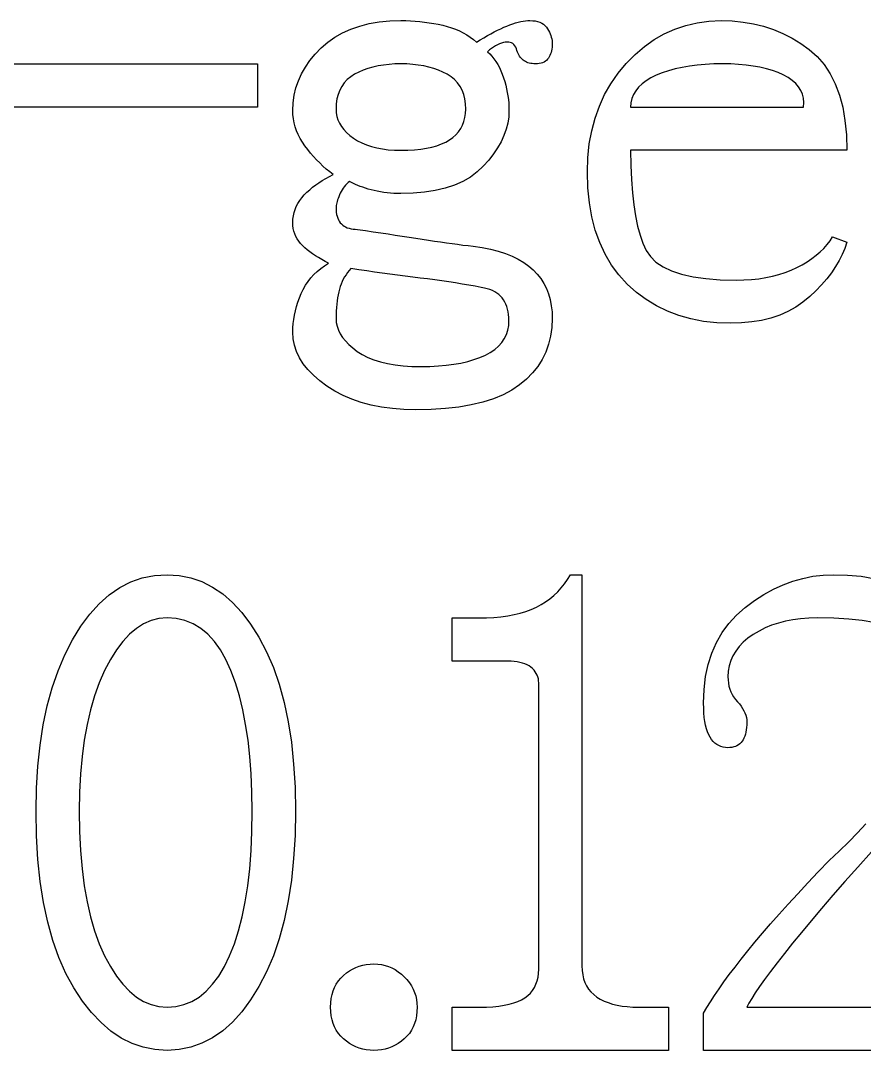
# Model space of a CAD drawing. Extents: x -210 to 210, y -160 to 160.
# Drawn here: x -139.56 to -133.46, y -134.67 to -127.23 of the extents above; entities that cross this region are included whole.
import ezdxf

# ---------------------------------------------------------------- set-up
doc = ezdxf.new("R2010")
doc.units = 0
doc.header["$MEASUREMENT"] = 0
doc.layers.get('0').update_dxf_attribs({"linetype": 'CONTINUOUS'})

msp = doc.modelspace()

# ---------------------------------------------------------------- linework, layer by layer
for points in [[(-136.287617, -128.861025), (-136.223447, -128.87085), (-136.223447, -128.87085), (-136.163203, -128.882959), (-136.163203, -128.882959), (-136.106953, -128.897383), (-136.106953, -128.897383), (-136.054697, -128.914072), (-136.054697, -128.914072), (-136.006396, -128.933086), (-136.006396, -128.933086), (-135.9621, -128.954355), (-135.9621, -128.954355), (-135.921777, -128.97792), (-135.921777, -128.97792), (-135.885449, -129.003789), (-135.885449, -129.003789), (-135.853057, -129.031924), (-135.853057, -129.031924), (-135.824365, -129.062314), (-135.824365, -129.062314), (-135.799053, -129.094854), (-135.799053, -129.094854), (-135.7771, -129.12957), (-135.7771, -129.12957), (-135.758545, -129.166484), (-135.758545, -129.166484), (-135.74335, -129.205557), (-135.74335, -129.205557), (-135.731553, -129.246758), (-135.731553, -129.246758), (-135.723096, -129.290176), (-135.723096, -129.290176), (-135.717998, -129.335742), (-135.717998, -129.335742), (-135.716318, -129.383486), (-135.716318, -129.383486), (-135.719258, -129.448232), (-135.719258, -129.448232), (-135.728018, -129.510078), (-135.728018, -129.510078), (-135.742676, -129.569023), (-135.742676, -129.569023), (-135.763125, -129.625107), (-135.763125, -129.625107), (-135.789443, -129.678281), (-135.789443, -129.678281), (-135.821592, -129.728525), (-135.821592, -129.728525), (-135.859619, -129.775928), (-135.859619, -129.775928), (-135.903438, -129.82042), (-135.903438, -129.82042), (-135.953145, -129.861992), (-135.953145, -129.861992), (-136.009189, -129.899922), (-136.009189, -129.899922), (-136.072012, -129.933389), (-136.072012, -129.933389), (-136.141699, -129.962383), (-136.141699, -129.962383), (-136.218145, -129.986914), (-136.218145, -129.986914), (-136.301445, -130.006982), (-136.301445, -130.006982), (-136.391553, -130.022598), (-136.391553, -130.022598), (-136.488418, -130.03375), (-136.488418, -130.03375), (-136.592178, -130.04042), (-136.592178, -130.04042), (-136.702656, -130.042656), (-136.702656, -130.042656), (-136.78873, -130.040557), (-136.78873, -130.040557), (-136.871104, -130.034238), (-136.871104, -130.034238), (-136.949805, -130.023672), (-136.949805, -130.023672), (-137.024805, -130.008906), (-137.024805, -130.008906), (-137.096182, -129.989922), (-137.096182, -129.989922), (-137.163799, -129.966719), (-137.163799, -129.966719), (-137.227803, -129.939277), (-137.227803, -129.939277), (-137.288135, -129.907637), (-137.288135, -129.907637), (-137.344746, -129.871758), (-137.344746, -129.871758), (-137.396504, -129.833203), (-137.396504, -129.833203), (-137.442188, -129.793408), (-137.442188, -129.793408), (-137.481748, -129.752432), (-137.481748, -129.752432), (-137.515244, -129.710225), (-137.515244, -129.710225), (-137.542617, -129.666807), (-137.542617, -129.666807), (-137.563975, -129.622207), (-137.563975, -129.622207), (-137.579141, -129.576387), (-137.579141, -129.576387), (-137.588311, -129.529385), (-137.588311, -129.529385), (-137.591318, -129.481133), (-137.591318, -129.481133), (-137.590586, -129.450693), (-137.590586, -129.450693), (-137.588311, -129.420146), (-137.588311, -129.420146), (-137.58457, -129.389463), (-137.58457, -129.389463), (-137.579277, -129.358652), (-137.579277, -129.358652), (-137.57251, -129.327744), (-137.57251, -129.327744), (-137.564199, -129.296689), (-137.564199, -129.296689), (-137.554404, -129.265518), (-137.554404, -129.265518), (-137.543115, -129.234238), (-137.543115, -129.234238), (-137.530293, -129.202813), (-137.530293, -129.202813), (-137.515811, -129.172148), (-137.515811, -129.172148), (-137.499453, -129.143047), (-137.499453, -129.143047), (-137.481201, -129.115479), (-137.481201, -129.115479), (-137.461123, -129.089492), (-137.461123, -129.089492), (-137.43915, -129.065078), (-137.43915, -129.065078), (-137.415273, -129.042236), (-137.415273, -129.042236), (-137.3896, -129.020977), (-137.3896, -129.020977), (-137.362002, -129.00124), (-137.362002, -129.00124), (-137.33251, -128.983096), (-137.33251, -128.983096), (-137.358027, -128.969971), (-137.358027, -128.969971), (-137.382344, -128.956553), (-137.382344, -128.956553), (-137.405518, -128.942949), (-137.405518, -128.942949), (-137.427549, -128.929092), (-137.427549, -128.929092), (-137.448418, -128.915), (-137.448418, -128.915), (-137.468203, -128.900645), (-137.468203, -128.900645), (-137.486797, -128.886045), (-137.486797, -128.886045), (-137.504248, -128.871221), (-137.504248, -128.871221), (-137.520518, -128.856133), (-137.520518, -128.856133), (-137.535391, -128.840596), (-137.535391, -128.840596), (-137.548525, -128.824326), (-137.548525, -128.824326), (-137.559873, -128.807305), (-137.559873, -128.807305), (-137.569482, -128.7896), (-137.569482, -128.7896), (-137.577354, -128.771143), (-137.577354, -128.771143), (-137.583496, -128.751982), (-137.583496, -128.751982), (-137.587813, -128.73209), (-137.587813, -128.73209), (-137.590449, -128.711475), (-137.590449, -128.711475), (-137.591318, -128.690127), (-137.591318, -128.690127), (-137.590322, -128.665479), (-137.590322, -128.665479), (-137.587246, -128.641416), (-137.587246, -128.641416), (-137.582119, -128.617988), (-137.582119, -128.617988), (-137.574951, -128.595117), (-137.574951, -128.595117), (-137.565742, -128.572881), (-137.565742, -128.572881), (-137.554434, -128.55124), (-137.554434, -128.55124), (-137.541113, -128.530215), (-137.541113, -128.530215), (-137.525771, -128.509756), (-137.525771, -128.509756), (-137.508301, -128.489922), (-137.508301, -128.489922), (-137.489365, -128.470762), (-137.489365, -128.470762), (-137.469248, -128.452314), (-137.469248, -128.452314), (-137.448115, -128.4346), (-137.448115, -128.4346), (-137.425889, -128.417598), (-137.425889, -128.417598), (-137.40252, -128.401328), (-137.40252, -128.401328), (-137.378115, -128.385771), (-137.378115, -128.385771), (-137.352646, -128.370957), (-137.352646, -128.370957), (-137.326064, -128.356846), (-137.326064, -128.356846), (-137.298359, -128.343447), (-137.298359, -128.343447), (-137.324023, -128.323525), (-137.324023, -128.323525), (-137.348994, -128.302813), (-137.348994, -128.302813), (-137.373242, -128.281328), (-137.373242, -128.281328), (-137.396748, -128.259063), (-137.396748, -128.259063), (-137.419551, -128.235996), (-137.419551, -128.235996), (-137.441602, -128.212158), (-137.441602, -128.212158), (-137.462939, -128.18751), (-137.462939, -128.18751), (-137.483555, -128.162119), (-137.483555, -128.162119), (-137.503447, -128.135918), (-137.503447, -128.135918), (-137.521895, -128.109141), (-137.521895, -128.109141), (-137.538193, -128.081914), (-137.538193, -128.081914), (-137.552266, -128.054277), (-137.552266, -128.054277), (-137.564199, -128.026221), (-137.564199, -128.026221), (-137.573984, -127.997744), (-137.573984, -127.997744), (-137.581553, -127.968828), (-137.581553, -127.968828), (-137.587012, -127.939512), (-137.587012, -127.939512), (-137.590273, -127.909766), (-137.590273, -127.909766), (-137.591318, -127.879609), (-137.591318, -127.879609), (-137.588818, -127.823848), (-137.588818, -127.823848), (-137.581201, -127.769512), (-137.581201, -127.769512), (-137.568545, -127.716553), (-137.568545, -127.716553), (-137.55085, -127.66498), (-137.55085, -127.66498), (-137.528047, -127.614795), (-137.528047, -127.614795), (-137.500195, -127.566006), (-137.500195, -127.566006), (-137.467275, -127.518584), (-137.467275, -127.518584), (-137.429316, -127.472568), (-137.429316, -127.472568), (-137.38625, -127.42792), (-137.38625, -127.42792), (-137.338623, -127.386426), (-137.338623, -127.386426), (-137.286914, -127.349795), (-137.286914, -127.349795), (-137.231084, -127.318057), (-137.231084, -127.318057), (-137.171182, -127.291221), (-137.171182, -127.291221), (-137.107178, -127.269238), (-137.107178, -127.269238), (-137.039063, -127.252148), (-137.039063, -127.252148), (-136.966807, -127.239941), (-136.966807, -127.239941), (-136.890498, -127.232607), (-136.890498, -127.232607), (-136.810078, -127.230186), (-136.810078, -127.230186), (-136.775498, -127.230586), (-136.775498, -127.230586), (-136.741143, -127.231865), (-136.741143, -127.231865), (-136.707021, -127.233984), (-136.707021, -127.233984), (-136.673125, -127.236914), (-136.673125, -127.236914), (-136.639502, -127.240713), (-136.639502, -127.240713), (-136.606084, -127.245371), (-136.606084, -127.245371), (-136.572939, -127.25085), (-136.572939, -127.25085), (-136.540029, -127.257188), (-136.540029, -127.257188), (-136.507344, -127.264365), (-136.507344, -127.264365), (-136.4754, -127.272607), (-136.4754, -127.272607), (-136.444678, -127.282207), (-136.444678, -127.282207), (-136.415137, -127.293105), (-136.415137, -127.293105), (-136.386777, -127.305342), (-136.386777, -127.305342), (-136.359678, -127.318906), (-136.359678, -127.318906), (-136.33373, -127.333789), (-136.33373, -127.333789), (-136.309014, -127.35002), (-136.309014, -127.35002), (-136.285518, -127.367559), (-136.285518, -127.367559), (-136.263203, -127.386426), (-136.263203, -127.386426), (-136.236387, -127.369541), (-136.236387, -127.369541), (-136.210176, -127.353623), (-136.210176, -127.353623), (-136.184561, -127.338682), (-136.184561, -127.338682), (-136.159551, -127.324697), (-136.159551, -127.324697), (-136.135146, -127.31168), (-136.135146, -127.31168), (-136.111318, -127.299609), (-136.111318, -127.299609), (-136.088105, -127.288516), (-136.088105, -127.288516), (-136.065479, -127.278398), (-136.065479, -127.278398), (-136.043477, -127.269238), (-136.043477, -127.269238), (-136.022148, -127.261016), (-136.022148, -127.261016), (-136.001523, -127.253799), (-136.001523, -127.253799), (-135.981621, -127.247539), (-135.981621, -127.247539), (-135.96249, -127.242227), (-135.96249, -127.242227), (-135.944023, -127.237891), (-135.944023, -127.237891), (-135.926279, -127.234502), (-135.926279, -127.234502), (-135.909307, -127.232109), (-135.909307, -127.232109), (-135.893047, -127.230645), (-135.893047, -127.230645), (-135.877471, -127.230186), (-135.877471, -127.230186), (-135.857568, -127.230898), (-135.857568, -127.230898), (-135.839131, -127.233047), (-135.839131, -127.233047), (-135.822148, -127.23668), (-135.822148, -127.23668), (-135.806572, -127.241748), (-135.806572, -127.241748), (-135.79249, -127.248262), (-135.79249, -127.248262), (-135.779814, -127.256211), (-135.779814, -127.256211), (-135.768604, -127.265615), (-135.768604, -127.265615), (-135.758848, -127.276484), (-135.758848, -127.276484), (-135.750498, -127.28876), (-135.750498, -127.28876), (-135.74335, -127.30165), (-135.74335, -127.30165), (-135.737002, -127.314316), (-135.737002, -127.314316), (-135.731553, -127.326758), (-135.731553, -127.326758), (-135.726895, -127.338916), (-135.726895, -127.338916), (-135.723096, -127.350869), (-135.723096, -127.350869), (-135.720146, -127.362549), (-135.720146, -127.362549), (-135.717998, -127.373994), (-135.717998, -127.373994), (-135.716777, -127.385215), (-135.716777, -127.385215), (-135.716318, -127.396191), (-135.716318, -127.396191), (-135.716689, -127.41001), (-135.716689, -127.41001), (-135.717646, -127.42332), (-135.717646, -127.42332), (-135.719346, -127.436055), (-135.719346, -127.436055), (-135.72165, -127.448262), (-135.72165, -127.448262), (-135.724619, -127.459941), (-135.724619, -127.459941), (-135.728252, -127.471045), (-135.728252, -127.471045), (-135.732607, -127.481641), (-135.732607, -127.481641), (-135.737549, -127.49168), (-135.737549, -127.49168), (-135.743184, -127.501172), (-135.743184, -127.501172), (-135.749697, -127.509873), (-135.749697, -127.509873), (-135.757197, -127.517578), (-135.757197, -127.517578), (-135.765713, -127.524229), (-135.765713, -127.524229), (-135.775283, -127.529863), (-135.775283, -127.529863), (-135.78582, -127.534482), (-135.78582, -127.534482), (-135.79749, -127.538057), (-135.79749, -127.538057), (-135.810078, -127.540615), (-135.810078, -127.540615), (-135.82374, -127.542188), (-135.82374, -127.542188), (-135.838408, -127.542676), (-135.838408, -127.542676), (-135.850098, -127.542344), (-135.850098, -127.542344), (-135.861318, -127.541348), (-135.861318, -127.541348), (-135.87207, -127.539697), (-135.87207, -127.539697), (-135.882305, -127.537354), (-135.882305, -127.537354), (-135.892061, -127.534375), (-135.892061, -127.534375), (-135.901377, -127.530742), (-135.901377, -127.530742), (-135.910156, -127.526416), (-135.910156, -127.526416), (-135.918457, -127.521484), (-135.918457, -127.521484), (-135.926279, -127.51582), (-135.926279, -127.51582), (-135.933652, -127.509502), (-135.933652, -127.509502), (-135.940547, -127.502549), (-135.940547, -127.502549), (-135.946885, -127.494912), (-135.946885, -127.494912), (-135.952813, -127.48665), (-135.952813, -127.48665), (-135.958252, -127.477695), (-135.958252, -127.477695), (-135.963184, -127.468066), (-135.963184, -127.468066), (-135.967656, -127.457793), (-135.967656, -127.457793), (-135.971621, -127.446855), (-135.971621, -127.446855), (-135.975127, -127.435254), (-135.975127, -127.435254), (-135.98, -127.423066), (-135.98, -127.423066), (-135.985869, -127.412588), (-135.985869, -127.412588), (-135.992783, -127.403799), (-135.992783, -127.403799), (-136.000674, -127.39667), (-136.000674, -127.39667), (-136.009648, -127.39125), (-136.009648, -127.39125), (-136.019619, -127.38749), (-136.019619, -127.38749), (-136.030645, -127.385449), (-136.030645, -127.385449), (-136.042686, -127.385098), (-136.042686, -127.385098), (-136.055693, -127.386426), (-136.055693, -127.386426), (-136.069355, -127.38918), (-136.069355, -127.38918), (-136.083184, -127.393184), (-136.083184, -127.393184), (-136.097197, -127.398359), (-136.097197, -127.398359), (-136.111396, -127.404746), (-136.111396, -127.404746), (-136.125801, -127.412354), (-136.125801, -127.412354), (-136.140312, -127.421143), (-136.140312, -127.421143), (-136.155098, -127.431152), (-136.155098, -127.431152), (-136.16998, -127.442363), (-136.16998, -127.442363), (-136.185078, -127.454775), (-136.185078, -127.454775), (-136.168223, -127.470615), (-136.168223, -127.470615), (-136.152285, -127.487705), (-136.152285, -127.487705), (-136.137324, -127.506045), (-136.137324, -127.506045), (-136.12334, -127.525684), (-136.12334, -127.525684), (-136.110352, -127.546563), (-136.110352, -127.546563), (-136.098262, -127.568711), (-136.098262, -127.568711), (-136.087197, -127.592148), (-136.087197, -127.592148), (-136.077109, -127.616807), (-136.077109, -127.616807), (-136.0679, -127.642783), (-136.0679, -127.642783), (-136.059688, -127.669316), (-136.059688, -127.669316), (-136.05249, -127.695811), (-136.05249, -127.695811), (-136.046201, -127.722266), (-136.046201, -127.722266), (-136.040898, -127.748643), (-136.040898, -127.748643), (-136.036563, -127.774922), (-136.036563, -127.774922), (-136.033203, -127.801191), (-136.033203, -127.801191), (-136.030762, -127.827393), (-136.030762, -127.827393), (-136.029307, -127.853516), (-136.029307, -127.853516), (-136.028828, -127.879609), (-136.028828, -127.879609), (-136.031123, -127.925049), (-136.031123, -127.925049), (-136.038018, -127.970352), (-136.038018, -127.970352), (-136.049434, -128.015488), (-136.049434, -128.015488), (-136.065479, -128.06042), (-136.065479, -128.06042), (-136.086123, -128.105195), (-136.086123, -128.105195), (-136.111318, -128.149766), (-136.111318, -128.149766), (-136.141104, -128.19415), (-136.141104, -128.19415), (-136.175439, -128.238398), (-136.175439, -128.238398), (-136.214375, -128.282412), (-136.214375, -128.282412), (-136.258389, -128.323916), (-136.258389, -128.323916), (-136.307959, -128.360537), (-136.307959, -128.360537), (-136.363018, -128.392275), (-136.363018, -128.392275), (-136.423721, -128.41915), (-136.423721, -128.41915), (-136.489854, -128.441094), (-136.489854, -128.441094), (-136.561621, -128.458203), (-136.561621, -128.458203), (-136.638896, -128.47041), (-136.638896, -128.47041), (-136.721748, -128.477725), (-136.721748, -128.477725), (-136.810078, -128.480166), (-136.810078, -128.480166), (-136.835869, -128.479854), (-136.835869, -128.479854), (-136.861221, -128.478857), (-136.861221, -128.478857), (-136.886045, -128.477188), (-136.886045, -128.477188), (-136.910391, -128.474863), (-136.910391, -128.474863), (-136.934268, -128.471885), (-136.934268, -128.471885), (-136.957646, -128.468242), (-136.957646, -128.468242), (-136.980596, -128.463926), (-136.980596, -128.463926), (-137.002988, -128.458975), (-137.002988, -128.458975), (-137.024922, -128.453311), (-137.024922, -128.453311), (-137.046143, -128.447266), (-137.046143, -128.447266), (-137.066396, -128.441025), (-137.066396, -128.441025), (-137.085693, -128.4346), (-137.085693, -128.4346), (-137.104023, -128.427998), (-137.104023, -128.427998), (-137.121396, -128.421221), (-137.121396, -128.421221), (-137.137803, -128.414248), (-137.137803, -128.414248), (-137.153193, -128.407109), (-137.153193, -128.407109), (-137.167676, -128.399775), (-137.167676, -128.399775), (-137.181182, -128.392275), (-137.181182, -128.392275), (-137.191738, -128.401191), (-137.191738, -128.401191), (-137.201699, -128.410625), (-137.201699, -128.410625), (-137.211025, -128.420488), (-137.211025, -128.420488), (-137.219785, -128.430859), (-137.219785, -128.430859), (-137.227891, -128.441709), (-137.227891, -128.441709), (-137.235449, -128.453047), (-137.235449, -128.453047), (-137.242373, -128.464844), (-137.242373, -128.464844), (-137.248721, -128.477158), (-137.248721, -128.477158), (-137.254404, -128.489922), (-137.254404, -128.489922), (-137.259541, -128.502656), (-137.259541, -128.502656), (-137.264062, -128.514766), (-137.264062, -128.514766), (-137.268008, -128.526289), (-137.268008, -128.526289), (-137.271299, -128.537197), (-137.271299, -128.537197), (-137.274023, -128.5475), (-137.274023, -128.5475), (-137.276113, -128.557207), (-137.276113, -128.557207), (-137.277637, -128.566309), (-137.277637, -128.566309), (-137.278525, -128.574805), (-137.278525, -128.574805), (-137.278828, -128.582705), (-137.278828, -128.582705), (-137.278379, -128.5996), (-137.278379, -128.5996), (-137.276904, -128.615518), (-137.276904, -128.615518), (-137.274502, -128.630449), (-137.274502, -128.630449), (-137.271104, -128.644434), (-137.271104, -128.644434), (-137.266787, -128.657461), (-137.266787, -128.657461), (-137.261484, -128.669512), (-137.261484, -128.669512), (-137.255225, -128.680615), (-137.255225, -128.680615), (-137.247998, -128.690732), (-137.247998, -128.690732), (-137.239756, -128.699883), (-137.239756, -128.699883), (-137.230605, -128.708105), (-137.230605, -128.708105), (-137.220488, -128.715322), (-137.220488, -128.715322), (-137.209404, -128.721592), (-137.209404, -128.721592), (-137.197314, -128.726904), (-137.197314, -128.726904), (-137.184326, -128.73125), (-137.184326, -128.73125), (-137.170342, -128.7346), (-137.170342, -128.7346), (-137.155381, -128.737021), (-137.155381, -128.737021), (-137.139482, -128.738477), (-137.139482, -128.738477), (-137.122588, -128.738955), (-137.122588, -128.738955), (-137.065742, -128.747549), (-137.065742, -128.747549), (-137.010117, -128.755986), (-137.010117, -128.755986), (-136.955752, -128.76418), (-136.955752, -128.76418), (-136.902686, -128.772217), (-136.902686, -128.772217), (-136.850889, -128.780098), (-136.850889, -128.780098), (-136.800303, -128.787783), (-136.800303, -128.787783), (-136.751025, -128.795293), (-136.751025, -128.795293), (-136.703018, -128.802617), (-136.703018, -128.802617), (-136.65625, -128.809766), (-136.65625, -128.809766), (-136.610742, -128.81665), (-136.610742, -128.81665), (-136.566357, -128.823262), (-136.566357, -128.823262), (-136.523057, -128.82958), (-136.523057, -128.82958), (-136.480986, -128.835547), (-136.480986, -128.835547), (-136.43999, -128.84127), (-136.43999, -128.84127), (-136.400195, -128.846641), (-136.400195, -128.846641), (-136.361553, -128.851758), (-136.361553, -128.851758), (-136.324004, -128.856553), (-136.324004, -128.856553), (-136.287617, -128.861025)], [(-135.149854, -128.167656), (-135.148438, -128.276904), (-135.148438, -128.276904), (-135.144277, -128.378896), (-135.144277, -128.378896), (-135.137363, -128.473652), (-135.137363, -128.473652), (-135.127646, -128.561182), (-135.127646, -128.561182), (-135.115176, -128.641484), (-135.115176, -128.641484), (-135.099902, -128.714551), (-135.099902, -128.714551), (-135.081904, -128.780391), (-135.081904, -128.780391), (-135.061104, -128.838984), (-135.061104, -128.838984), (-135.037529, -128.890322), (-135.037529, -128.890322), (-135.007324, -128.93543), (-135.007324, -128.93543), (-134.96666, -128.975195), (-134.96666, -128.975195), (-134.915488, -129.009697), (-134.915488, -129.009697), (-134.853779, -129.038857), (-134.853779, -129.038857), (-134.781641, -129.062744), (-134.781641, -129.062744), (-134.698984, -129.081289), (-134.698984, -129.081289), (-134.605859, -129.094561), (-134.605859, -129.094561), (-134.502217, -129.10251), (-134.502217, -129.10251), (-134.388115, -129.105166), (-134.388115, -129.105166), (-134.331553, -129.104053), (-134.331553, -129.104053), (-134.276982, -129.100693), (-134.276982, -129.100693), (-134.224268, -129.095137), (-134.224268, -129.095137), (-134.173525, -129.087314), (-134.173525, -129.087314), (-134.124697, -129.077285), (-134.124697, -129.077285), (-134.077783, -129.06501), (-134.077783, -129.06501), (-134.032813, -129.050527), (-134.032813, -129.050527), (-133.989766, -129.033809), (-133.989766, -129.033809), (-133.948682, -129.014834), (-133.948682, -129.014834), (-133.909775, -128.994258), (-133.909775, -128.994258), (-133.873437, -128.972646), (-133.873437, -128.972646), (-133.839609, -128.95002), (-133.839609, -128.95002), (-133.80834, -128.926348), (-133.80834, -128.926348), (-133.779551, -128.90165), (-133.779551, -128.90165), (-133.753359, -128.875957), (-133.753359, -128.875957), (-133.729678, -128.849219), (-133.729678, -128.849219), (-133.708506, -128.821475), (-133.708506, -128.821475), (-133.689883, -128.792656), (-133.689883, -128.792656), (-133.587344, -128.831719), (-133.587344, -128.831719), (-133.602246, -128.876123), (-133.602246, -128.876123), (-133.62084, -128.920342), (-133.62084, -128.920342), (-133.643223, -128.964375), (-133.643223, -128.964375), (-133.669316, -129.008232), (-133.669316, -129.008232), (-133.69915, -129.051895), (-133.69915, -129.051895), (-133.732725, -129.09541), (-133.732725, -129.09541), (-133.77002, -129.138721), (-133.77002, -129.138721), (-133.811104, -129.181865), (-133.811104, -129.181865), (-133.855898, -129.224805), (-133.855898, -129.224805), (-133.904395, -129.265283), (-133.904395, -129.265283), (-133.95666, -129.300996), (-133.95666, -129.300996), (-134.012686, -129.331943), (-134.012686, -129.331943), (-134.072451, -129.358145), (-134.072451, -129.358145), (-134.135918, -129.37959), (-134.135918, -129.37959), (-134.203125, -129.39624), (-134.203125, -129.39624), (-134.274053, -129.408135), (-134.274053, -129.408135), (-134.34875, -129.415273), (-134.34875, -129.415273), (-134.427188, -129.417656), (-134.427188, -129.417656), (-134.527061, -129.414189), (-134.527061, -129.414189), (-134.622754, -129.403691), (-134.622754, -129.403691), (-134.714189, -129.386221), (-134.714189, -129.386221), (-134.801387, -129.361719), (-134.801387, -129.361719), (-134.884385, -129.330264), (-134.884385, -129.330264), (-134.963184, -129.291807), (-134.963184, -129.291807), (-135.037783, -129.246357), (-135.037783, -129.246357), (-135.108115, -129.193906), (-135.108115, -129.193906), (-135.174248, -129.134463), (-135.174248, -129.134463), (-135.234717, -129.068506), (-135.234717, -129.068506), (-135.288105, -128.996563), (-135.288105, -128.996563), (-135.334287, -128.918516), (-135.334287, -128.918516), (-135.373418, -128.834482), (-135.373418, -128.834482), (-135.405449, -128.744453), (-135.405449, -128.744453), (-135.430322, -128.648359), (-135.430322, -128.648359), (-135.448115, -128.54624), (-135.448115, -128.54624), (-135.458799, -128.438096), (-135.458799, -128.438096), (-135.462344, -128.323916), (-135.462344, -128.323916), (-135.458887, -128.220703), (-135.458887, -128.220703), (-135.448486, -128.121494), (-135.448486, -128.121494), (-135.431152, -128.026348), (-135.431152, -128.026348), (-135.406865, -127.935244), (-135.406865, -127.935244), (-135.375674, -127.848135), (-135.375674, -127.848135), (-135.337549, -127.765107), (-135.337549, -127.765107), (-135.29249, -127.686113), (-135.29249, -127.686113), (-135.240498, -127.611143), (-135.240498, -127.611143), (-135.181572, -127.540244), (-135.181572, -127.540244), (-135.117646, -127.475156), (-135.117646, -127.475156), (-135.050654, -127.417744), (-135.050654, -127.417744), (-134.980605, -127.367969), (-134.980605, -127.367969), (-134.907393, -127.325859), (-134.907393, -127.325859), (-134.831172, -127.291416), (-134.831172, -127.291416), (-134.751885, -127.264619), (-134.751885, -127.264619), (-134.669531, -127.245488), (-134.669531, -127.245488), (-134.584082, -127.233994), (-134.584082, -127.233994), (-134.495557, -127.230186), (-134.495557, -127.230186), (-134.415342, -127.232764), (-134.415342, -127.232764), (-134.3375, -127.240537), (-134.3375, -127.240537), (-134.261982, -127.253506), (-134.261982, -127.253506), (-134.188848, -127.271641), (-134.188848, -127.271641), (-134.118047, -127.29499), (-134.118047, -127.29499), (-134.049561, -127.323496), (-134.049561, -127.323496), (-133.983496, -127.357188), (-133.983496, -127.357188), (-133.919746, -127.396074), (-133.919746, -127.396074), (-133.85835, -127.440137), (-133.85835, -127.440137), (-133.801445, -127.490596), (-133.801445, -127.490596), (-133.75127, -127.548633), (-133.75127, -127.548633), (-133.707764, -127.614277), (-133.707764, -127.614277), (-133.670996, -127.68751), (-133.670996, -127.68751), (-133.640889, -127.76835), (-133.640889, -127.76835), (-133.617441, -127.856807), (-133.617441, -127.856807), (-133.600693, -127.952813), (-133.600693, -127.952813), (-133.590693, -128.056455), (-133.590693, -128.056455), (-133.587344, -128.167656), (-133.587344, -128.167656), (-135.149854, -128.167656)], [(-140.032813, -127.855186), (-140.032813, -127.542676), (-140.032813, -127.542676), (-137.845322, -127.542676), (-137.845322, -127.542676), (-137.845322, -127.855186), (-137.845322, -127.855186), (-140.032813, -127.855186)], [(-137.278828, -127.869814), (-137.277275, -127.896514), (-137.277275, -127.896514), (-137.272578, -127.922383), (-137.272578, -127.922383), (-137.264746, -127.947402), (-137.264746, -127.947402), (-137.253779, -127.971572), (-137.253779, -127.971572), (-137.239648, -127.994893), (-137.239648, -127.994893), (-137.222393, -128.017393), (-137.222393, -128.017393), (-137.202021, -128.039043), (-137.202021, -128.039043), (-137.178525, -128.059824), (-137.178525, -128.059824), (-137.151885, -128.079785), (-137.151885, -128.079785), (-137.122588, -128.098223), (-137.122588, -128.098223), (-137.091113, -128.114502), (-137.091113, -128.114502), (-137.0575, -128.128604), (-137.0575, -128.128604), (-137.02168, -128.140557), (-137.02168, -128.140557), (-136.983691, -128.150313), (-136.983691, -128.150313), (-136.943545, -128.1579), (-136.943545, -128.1579), (-136.90124, -128.16332), (-136.90124, -128.16332), (-136.856748, -128.166582), (-136.856748, -128.166582), (-136.810078, -128.167656), (-136.810078, -128.167656), (-136.759473, -128.166738), (-136.759473, -128.166738), (-136.711748, -128.163945), (-136.711748, -128.163945), (-136.666875, -128.159258), (-136.666875, -128.159258), (-136.624902, -128.152715), (-136.624902, -128.152715), (-136.58585, -128.144307), (-136.58585, -128.144307), (-136.549697, -128.134023), (-136.549697, -128.134023), (-136.516426, -128.121885), (-136.516426, -128.121885), (-136.486025, -128.107891), (-136.486025, -128.107891), (-136.458516, -128.091992), (-136.458516, -128.091992), (-136.433945, -128.074307), (-136.433945, -128.074307), (-136.412217, -128.054854), (-136.412217, -128.054854), (-136.393447, -128.033682), (-136.393447, -128.033682), (-136.3775, -128.010732), (-136.3775, -128.010732), (-136.364502, -127.986016), (-136.364502, -127.986016), (-136.354385, -127.959609), (-136.354385, -127.959609), (-136.347148, -127.931416), (-136.347148, -127.931416), (-136.342783, -127.901494), (-136.342783, -127.901494), (-136.341318, -127.869814), (-136.341318, -127.869814), (-136.343018, -127.831992), (-136.343018, -127.831992), (-136.347949, -127.796631), (-136.347949, -127.796631), (-136.35626, -127.76376), (-136.35626, -127.76376), (-136.367861, -127.73335), (-136.367861, -127.73335), (-136.382803, -127.705391), (-136.382803, -127.705391), (-136.400996, -127.679912), (-136.400996, -127.679912), (-136.422578, -127.656934), (-136.422578, -127.656934), (-136.447441, -127.636406), (-136.447441, -127.636406), (-136.475605, -127.618359), (-136.475605, -127.618359), (-136.50627, -127.602461), (-136.50627, -127.602461), (-136.538584, -127.588447), (-136.538584, -127.588447), (-136.572451, -127.576309), (-136.572451, -127.576309), (-136.608008, -127.566025), (-136.608008, -127.566025), (-136.645137, -127.557607), (-136.645137, -127.557607), (-136.683984, -127.551074), (-136.683984, -127.551074), (-136.724355, -127.546396), (-136.724355, -127.546396), (-136.766416, -127.543594), (-136.766416, -127.543594), (-136.810078, -127.542676), (-136.810078, -127.542676), (-136.85375, -127.543594), (-136.85375, -127.543594), (-136.895801, -127.546396), (-136.895801, -127.546396), (-136.936221, -127.551074), (-136.936221, -127.551074), (-136.97502, -127.557607), (-136.97502, -127.557607), (-137.012197, -127.566025), (-137.012197, -127.566025), (-137.047734, -127.576309), (-137.047734, -127.576309), (-137.081641, -127.588447), (-137.081641, -127.588447), (-137.113887, -127.602461), (-137.113887, -127.602461), (-137.144551, -127.618359), (-137.144551, -127.618359), (-137.172744, -127.636406), (-137.172744, -127.636406), (-137.197646, -127.656934), (-137.197646, -127.656934), (-137.219189, -127.679912), (-137.219189, -127.679912), (-137.237402, -127.705391), (-137.237402, -127.705391), (-137.252314, -127.73335), (-137.252314, -127.73335), (-137.263926, -127.76376), (-137.263926, -127.76376), (-137.272227, -127.796631), (-137.272227, -127.796631), (-137.277197, -127.831992), (-137.277197, -127.831992), (-137.278828, -127.869814)], [(-133.899854, -127.855186), (-133.897793, -127.822412), (-133.897793, -127.822412), (-133.900313, -127.791406), (-133.900313, -127.791406), (-133.907441, -127.762119), (-133.907441, -127.762119), (-133.919121, -127.734619), (-133.919121, -127.734619), (-133.935439, -127.708838), (-133.935439, -127.708838), (-133.95625, -127.684814), (-133.95625, -127.684814), (-133.981689, -127.662539), (-133.981689, -127.662539), (-134.011719, -127.642002), (-134.011719, -127.642002), (-134.046318, -127.623242), (-134.046318, -127.623242), (-134.084521, -127.606348), (-134.084521, -127.606348), (-134.125439, -127.591396), (-134.125439, -127.591396), (-134.168936, -127.578486), (-134.168936, -127.578486), (-134.215117, -127.56752), (-134.215117, -127.56752), (-134.263936, -127.558594), (-134.263936, -127.558594), (-134.315449, -127.551611), (-134.315449, -127.551611), (-134.36957, -127.546641), (-134.36957, -127.546641), (-134.426328, -127.543672), (-134.426328, -127.543672), (-134.485781, -127.542676), (-134.485781, -127.542676), (-134.549561, -127.543691), (-134.549561, -127.543691), (-134.610684, -127.546758), (-134.610684, -127.546758), (-134.66915, -127.551885), (-134.66915, -127.551885), (-134.72499, -127.559082), (-134.72499, -127.559082), (-134.778145, -127.568271), (-134.778145, -127.568271), (-134.828691, -127.57958), (-134.828691, -127.57958), (-134.876523, -127.592891), (-134.876523, -127.592891), (-134.921748, -127.608252), (-134.921748, -127.608252), (-134.964307, -127.625693), (-134.964307, -127.625693), (-135.003242, -127.644912), (-135.003242, -127.644912), (-135.037598, -127.665713), (-135.037598, -127.665713), (-135.067373, -127.688076), (-135.067373, -127.688076), (-135.092598, -127.712012), (-135.092598, -127.712012), (-135.113193, -127.73751), (-135.113193, -127.73751), (-135.129199, -127.76458), (-135.129199, -127.76458), (-135.140684, -127.793193), (-135.140684, -127.793193), (-135.147559, -127.823398), (-135.147559, -127.823398), (-135.149854, -127.855186), (-135.149854, -127.855186), (-133.899854, -127.855186)], [(-137.171406, -129.022148), (-137.184023, -129.036543), (-137.184023, -129.036543), (-137.195781, -129.051445), (-137.195781, -129.051445), (-137.206641, -129.066914), (-137.206641, -129.066914), (-137.216748, -129.08292), (-137.216748, -129.08292), (-137.225986, -129.099473), (-137.225986, -129.099473), (-137.234375, -129.116563), (-137.234375, -129.116563), (-137.241885, -129.134189), (-137.241885, -129.134189), (-137.248604, -129.152354), (-137.248604, -129.152354), (-137.254404, -129.171084), (-137.254404, -129.171084), (-137.259541, -129.190576), (-137.259541, -129.190576), (-137.264062, -129.211113), (-137.264062, -129.211113), (-137.268008, -129.232656), (-137.268008, -129.232656), (-137.271299, -129.255254), (-137.271299, -129.255254), (-137.274023, -129.278828), (-137.274023, -129.278828), (-137.276113, -129.303486), (-137.276113, -129.303486), (-137.277637, -129.329111), (-137.277637, -129.329111), (-137.278525, -129.355771), (-137.278525, -129.355771), (-137.278828, -129.383486), (-137.278828, -129.383486), (-137.276943, -129.411504), (-137.276943, -129.411504), (-137.27124, -129.439082), (-137.27124, -129.439082), (-137.261738, -129.46624), (-137.261738, -129.46624), (-137.248486, -129.492979), (-137.248486, -129.492979), (-137.231396, -129.519287), (-137.231396, -129.519287), (-137.210469, -129.545166), (-137.210469, -129.545166), (-137.185801, -129.570615), (-137.185801, -129.570615), (-137.157324, -129.595693), (-137.157324, -129.595693), (-137.12502, -129.620303), (-137.12502, -129.620303), (-137.088984, -129.643369), (-137.088984, -129.643369), (-137.049082, -129.663701), (-137.049082, -129.663701), (-137.005391, -129.681338), (-137.005391, -129.681338), (-136.957939, -129.69627), (-136.957939, -129.69627), (-136.90668, -129.708486), (-136.90668, -129.708486), (-136.851582, -129.717959), (-136.851582, -129.717959), (-136.792715, -129.724756), (-136.792715, -129.724756), (-136.730078, -129.728828), (-136.730078, -129.728828), (-136.663604, -129.730166), (-136.663604, -129.730166), (-136.6, -129.729141), (-136.6, -129.729141), (-136.539443, -129.726084), (-136.539443, -129.726084), (-136.481885, -129.720957), (-136.481885, -129.720957), (-136.427314, -129.71376), (-136.427314, -129.71376), (-136.375752, -129.70458), (-136.375752, -129.70458), (-136.327256, -129.693281), (-136.327256, -129.693281), (-136.281748, -129.679961), (-136.281748, -129.679961), (-136.239248, -129.66459), (-136.239248, -129.66459), (-136.199717, -129.647148), (-136.199717, -129.647148), (-136.163877, -129.627686), (-136.163877, -129.627686), (-136.132227, -129.606191), (-136.132227, -129.606191), (-136.104805, -129.582598), (-136.104805, -129.582598), (-136.081602, -129.556982), (-136.081602, -129.556982), (-136.062617, -129.529297), (-136.062617, -129.529297), (-136.047852, -129.4996), (-136.047852, -129.4996), (-136.037305, -129.467813), (-136.037305, -129.467813), (-136.030957, -129.434004), (-136.030957, -129.434004), (-136.028828, -129.398135), (-136.028828, -129.398135), (-136.029434, -129.375859), (-136.029434, -129.375859), (-136.03126, -129.354609), (-136.03126, -129.354609), (-136.034277, -129.334395), (-136.034277, -129.334395), (-136.038486, -129.315186), (-136.038486, -129.315186), (-136.043926, -129.297002), (-136.043926, -129.297002), (-136.050518, -129.279863), (-136.050518, -129.279863), (-136.058379, -129.26374), (-136.058379, -129.26374), (-136.067432, -129.248633), (-136.067432, -129.248633), (-136.077656, -129.23457), (-136.077656, -129.23457), (-136.08918, -129.221572), (-136.08918, -129.221572), (-136.102021, -129.209727), (-136.102021, -129.209727), (-136.116221, -129.199014), (-136.116221, -129.199014), (-136.131689, -129.189473), (-136.131689, -129.189473), (-136.148496, -129.181055), (-136.148496, -129.181055), (-136.166621, -129.173818), (-136.166621, -129.173818), (-136.186094, -129.167676), (-136.186094, -129.167676), (-136.206895, -129.162695), (-136.206895, -129.162695), (-136.229023, -129.158887), (-136.229023, -129.158887), (-136.274053, -129.150313), (-136.274053, -129.150313), (-136.320059, -129.141982), (-136.320059, -129.141982), (-136.367129, -129.133926), (-136.367129, -129.133926), (-136.415186, -129.126084), (-136.415186, -129.126084), (-136.464297, -129.118516), (-136.464297, -129.118516), (-136.514395, -129.111143), (-136.514395, -129.111143), (-136.565547, -129.104014), (-136.565547, -129.104014), (-136.617734, -129.097148), (-136.617734, -129.097148), (-136.670918, -129.090498), (-136.670918, -129.090498), (-136.724863, -129.083887), (-136.724863, -129.083887), (-136.779199, -129.077021), (-136.779199, -129.077021), (-136.833994, -129.069893), (-136.833994, -129.069893), (-136.889141, -129.062549), (-136.889141, -129.062549), (-136.944756, -129.054961), (-136.944756, -129.054961), (-137.000801, -129.047109), (-137.000801, -129.047109), (-137.057246, -129.039053), (-137.057246, -129.039053), (-137.114141, -129.030732), (-137.114141, -129.030732), (-137.171406, -129.022148)], [(-138.499619, -134.671689), (-138.587012, -134.666104), (-138.587012, -134.666104), (-138.671328, -134.649365), (-138.671328, -134.649365), (-138.752471, -134.621484), (-138.752471, -134.621484), (-138.830479, -134.582471), (-138.830479, -134.582471), (-138.905313, -134.532275), (-138.905313, -134.532275), (-138.97707, -134.470937), (-138.97707, -134.470937), (-139.045684, -134.398447), (-139.045684, -134.398447), (-139.111143, -134.314805), (-139.111143, -134.314805), (-139.173447, -134.22), (-139.173447, -134.22), (-139.230859, -134.115029), (-139.230859, -134.115029), (-139.281494, -134.00082), (-139.281494, -134.00082), (-139.325381, -133.877422), (-139.325381, -133.877422), (-139.36251, -133.744746), (-139.36251, -133.744746), (-139.392881, -133.602891), (-139.392881, -133.602891), (-139.416514, -133.451777), (-139.416514, -133.451777), (-139.433398, -133.291484), (-139.433398, -133.291484), (-139.443545, -133.121924), (-139.443545, -133.121924), (-139.446885, -132.943154), (-139.446885, -132.943154), (-139.443652, -132.776436), (-139.443652, -132.776436), (-139.433887, -132.617061), (-139.433887, -132.617061), (-139.417607, -132.464902), (-139.417607, -132.464902), (-139.394824, -132.320078), (-139.394824, -132.320078), (-139.365527, -132.182549), (-139.365527, -132.182549), (-139.329697, -132.052314), (-139.329697, -132.052314), (-139.287393, -131.929385), (-139.287393, -131.929385), (-139.238584, -131.813721), (-139.238584, -131.813721), (-139.183223, -131.705371), (-139.183223, -131.705371), (-139.122695, -131.606475), (-139.122695, -131.606475), (-139.05835, -131.519209), (-139.05835, -131.519209), (-138.990117, -131.443604), (-138.990117, -131.443604), (-138.917979, -131.3796), (-138.917979, -131.3796), (-138.842051, -131.327256), (-138.842051, -131.327256), (-138.762217, -131.286514), (-138.762217, -131.286514), (-138.678564, -131.257441), (-138.678564, -131.257441), (-138.591025, -131.24), (-138.591025, -131.24), (-138.499619, -131.23418), (-138.499619, -131.23418), (-138.412354, -131.239756), (-138.412354, -131.239756), (-138.328418, -131.256475), (-138.328418, -131.256475), (-138.247939, -131.284355), (-138.247939, -131.284355), (-138.170752, -131.323398), (-138.170752, -131.323398), (-138.096992, -131.373555), (-138.096992, -131.373555), (-138.026553, -131.434902), (-138.026553, -131.434902), (-137.959521, -131.507393), (-137.959521, -131.507393), (-137.895879, -131.591025), (-137.895879, -131.591025), (-137.835566, -131.68585), (-137.835566, -131.68585), (-137.780254, -131.790576), (-137.780254, -131.790576), (-137.731416, -131.904053), (-137.731416, -131.904053), (-137.689082, -132.02626), (-137.689082, -132.02626), (-137.653311, -132.157217), (-137.653311, -132.157217), (-137.623994, -132.296934), (-137.623994, -132.296934), (-137.601201, -132.445381), (-137.601201, -132.445381), (-137.584941, -132.602559), (-137.584941, -132.602559), (-137.575176, -132.768496), (-137.575176, -132.768496), (-137.571885, -132.943154), (-137.571885, -132.943154), (-137.575176, -133.117939), (-137.575176, -133.117939), (-137.584941, -133.284238), (-137.584941, -133.284238), (-137.601201, -133.442012), (-137.601201, -133.442012), (-137.623994, -133.591309), (-137.623994, -133.591309), (-137.653311, -133.73208), (-137.653311, -133.73208), (-137.689082, -133.864375), (-137.689082, -133.864375), (-137.731416, -133.988184), (-137.731416, -133.988184), (-137.780254, -134.103447), (-137.780254, -134.103447), (-137.835566, -134.210244), (-137.835566, -134.210244), (-137.895879, -134.307119), (-137.895879, -134.307119), (-137.959521, -134.392559), (-137.959521, -134.392559), (-138.026553, -134.466602), (-138.026553, -134.466602), (-138.096992, -134.529277), (-138.096992, -134.529277), (-138.170752, -134.580557), (-138.170752, -134.580557), (-138.247939, -134.6204), (-138.247939, -134.6204), (-138.328418, -134.648906), (-138.328418, -134.648906), (-138.412354, -134.665996), (-138.412354, -134.665996), (-138.499619, -134.671689)], [(-135.501396, -131.23418), (-135.501396, -134.061318), (-135.501396, -134.061318), (-135.500059, -134.094004), (-135.500059, -134.094004), (-135.496094, -134.124756), (-135.496094, -134.124756), (-135.489482, -134.153564), (-135.489482, -134.153564), (-135.480195, -134.180439), (-135.480195, -134.180439), (-135.468262, -134.205391), (-135.468262, -134.205391), (-135.453682, -134.228428), (-135.453682, -134.228428), (-135.436416, -134.249512), (-135.436416, -134.249512), (-135.416523, -134.268682), (-135.416523, -134.268682), (-135.393994, -134.285938), (-135.393994, -134.285938), (-135.369014, -134.301279), (-135.369014, -134.301279), (-135.341895, -134.314863), (-135.341895, -134.314863), (-135.312617, -134.326641), (-135.312617, -134.326641), (-135.281113, -134.336563), (-135.281113, -134.336563), (-135.2475, -134.344697), (-135.2475, -134.344697), (-135.211709, -134.351064), (-135.211709, -134.351064), (-135.173721, -134.355557), (-135.173721, -134.355557), (-135.133584, -134.358291), (-135.133584, -134.358291), (-135.09125, -134.359199), (-135.09125, -134.359199), (-134.876396, -134.359199), (-134.876396, -134.359199), (-134.876396, -134.671689), (-134.876396, -134.671689), (-136.438906, -134.671689), (-136.438906, -134.671689), (-136.438906, -134.359199), (-136.438906, -134.359199), (-136.238721, -134.359199), (-136.238721, -134.359199), (-136.190322, -134.35835), (-136.190322, -134.35835), (-136.14501, -134.355811), (-136.14501, -134.355811), (-136.102813, -134.351582), (-136.102813, -134.351582), (-136.063652, -134.345693), (-136.063652, -134.345693), (-136.027607, -134.338076), (-136.027607, -134.338076), (-135.994551, -134.328799), (-135.994551, -134.328799), (-135.964648, -134.317813), (-135.964648, -134.317813), (-135.937793, -134.305176), (-135.937793, -134.305176), (-135.913994, -134.290811), (-135.913994, -134.290811), (-135.892998, -134.274785), (-135.892998, -134.274785), (-135.874453, -134.257051), (-135.874453, -134.257051), (-135.858398, -134.237646), (-135.858398, -134.237646), (-135.844785, -134.216543), (-135.844785, -134.216543), (-135.833691, -134.19375), (-135.833691, -134.19375), (-135.82501, -134.169277), (-135.82501, -134.169277), (-135.818857, -134.143115), (-135.818857, -134.143115), (-135.815117, -134.115244), (-135.815117, -134.115244), (-135.813906, -134.085742), (-135.813906, -134.085742), (-135.813906, -132.015439), (-135.813906, -132.015439), (-135.814609, -132.000518), (-135.814609, -132.000518), (-135.816689, -131.98625), (-135.816689, -131.98625), (-135.820117, -131.972568), (-135.820117, -131.972568), (-135.82501, -131.959482), (-135.82501, -131.959482), (-135.83124, -131.947012), (-135.83124, -131.947012), (-135.838877, -131.935117), (-135.838877, -131.935117), (-135.847881, -131.923857), (-135.847881, -131.923857), (-135.858281, -131.913184), (-135.858281, -131.913184), (-135.870059, -131.903125), (-135.870059, -131.903125), (-135.883252, -131.893887), (-135.883252, -131.893887), (-135.897803, -131.885752), (-135.897803, -131.885752), (-135.913711, -131.878721), (-135.913711, -131.878721), (-135.931064, -131.872744), (-135.931064, -131.872744), (-135.949756, -131.867852), (-135.949756, -131.867852), (-135.969873, -131.864053), (-135.969873, -131.864053), (-135.991396, -131.861348), (-135.991396, -131.861348), (-136.014248, -131.859717), (-136.014248, -131.859717), (-136.038516, -131.85918), (-136.038516, -131.85918), (-136.438906, -131.85918), (-136.438906, -131.85918), (-136.438906, -131.546689), (-136.438906, -131.546689), (-136.248486, -131.546689), (-136.248486, -131.546689), (-136.192207, -131.545723), (-136.192207, -131.545723), (-136.138398, -131.542813), (-136.138398, -131.542813), (-136.087061, -131.537988), (-136.087061, -131.537988), (-136.038203, -131.53125), (-136.038203, -131.53125), (-135.991816, -131.522568), (-135.991816, -131.522568), (-135.9479, -131.511953), (-135.9479, -131.511953), (-135.906475, -131.499395), (-135.906475, -131.499395), (-135.86749, -131.484941), (-135.86749, -131.484941), (-135.830996, -131.468564), (-135.830996, -131.468564), (-135.796611, -131.450225), (-135.796611, -131.450225), (-135.763975, -131.42998), (-135.763975, -131.42998), (-135.733057, -131.407783), (-135.733057, -131.407783), (-135.703926, -131.383691), (-135.703926, -131.383691), (-135.676504, -131.357637), (-135.676504, -131.357637), (-135.650869, -131.329658), (-135.650869, -131.329658), (-135.626953, -131.299746), (-135.626953, -131.299746), (-135.604814, -131.267939), (-135.604814, -131.267939), (-135.584395, -131.23418), (-135.584395, -131.23418), (-135.501396, -131.23418)], [(-133.393125, -131.580439), (-133.477646, -131.565645), (-133.477646, -131.565645), (-133.573975, -131.555127), (-133.573975, -131.555127), (-133.682119, -131.548779), (-133.682119, -131.548779), (-133.8021, -131.546689), (-133.8021, -131.546689), (-133.862783, -131.548154), (-133.862783, -131.548154), (-133.921084, -131.552607), (-133.921084, -131.552607), (-133.977051, -131.55998), (-133.977051, -131.55998), (-134.030703, -131.570313), (-134.030703, -131.570313), (-134.081973, -131.583604), (-134.081973, -131.583604), (-134.130869, -131.599844), (-134.130869, -131.599844), (-134.177451, -131.619053), (-134.177451, -131.619053), (-134.221641, -131.641191), (-134.221641, -131.641191), (-134.263516, -131.666299), (-134.263516, -131.666299), (-134.301943, -131.693701), (-134.301943, -131.693701), (-134.335879, -131.722715), (-134.335879, -131.722715), (-134.365244, -131.753398), (-134.365244, -131.753398), (-134.390117, -131.785645), (-134.390117, -131.785645), (-134.410459, -131.819561), (-134.410459, -131.819561), (-134.42627, -131.855098), (-134.42627, -131.855098), (-134.437559, -131.892275), (-134.437559, -131.892275), (-134.444355, -131.931064), (-134.444355, -131.931064), (-134.446621, -131.971494), (-134.446621, -131.971494), (-134.445801, -131.994932), (-134.445801, -131.994932), (-134.443252, -132.01752), (-134.443252, -132.01752), (-134.439023, -132.039297), (-134.439023, -132.039297), (-134.433105, -132.060195), (-134.433105, -132.060195), (-134.425518, -132.080303), (-134.425518, -132.080303), (-134.41627, -132.099512), (-134.41627, -132.099512), (-134.405283, -132.1179), (-134.405283, -132.1179), (-134.392607, -132.135439), (-134.392607, -132.135439), (-134.378252, -132.152158), (-134.378252, -132.152158), (-134.363916, -132.168438), (-134.363916, -132.168438), (-134.35125, -132.184688), (-134.35125, -132.184688), (-134.340283, -132.200986), (-134.340283, -132.200986), (-134.331006, -132.217256), (-134.331006, -132.217256), (-134.323418, -132.233516), (-134.323418, -132.233516), (-134.3175, -132.249814), (-134.3175, -132.249814), (-134.313301, -132.266104), (-134.313301, -132.266104), (-134.310732, -132.282344), (-134.310732, -132.282344), (-134.309902, -132.298623), (-134.309902, -132.298623), (-134.310322, -132.318643), (-134.310322, -132.318643), (-134.311582, -132.337588), (-134.311582, -132.337588), (-134.313721, -132.355322), (-134.313721, -132.355322), (-134.31665, -132.371943), (-134.31665, -132.371943), (-134.320439, -132.387383), (-134.320439, -132.387383), (-134.325098, -132.401709), (-134.325098, -132.401709), (-134.330557, -132.414893), (-134.330557, -132.414893), (-134.336904, -132.426904), (-134.336904, -132.426904), (-134.344102, -132.437793), (-134.344102, -132.437793), (-134.3521, -132.44751), (-134.3521, -132.44751), (-134.360957, -132.456113), (-134.360957, -132.456113), (-134.370654, -132.463555), (-134.370654, -132.463555), (-134.38123, -132.469844), (-134.38123, -132.469844), (-134.392607, -132.475), (-134.392607, -132.475), (-134.404854, -132.479014), (-134.404854, -132.479014), (-134.417949, -132.481875), (-134.417949, -132.481875), (-134.431855, -132.483604), (-134.431855, -132.483604), (-134.446621, -132.48418), (-134.446621, -132.48418), (-134.464609, -132.483242), (-134.464609, -132.483242), (-134.48168, -132.480459), (-134.48168, -132.480459), (-134.4979, -132.475762), (-134.4979, -132.475762), (-134.513184, -132.469238), (-134.513184, -132.469238), (-134.527568, -132.460801), (-134.527568, -132.460801), (-134.541006, -132.450518), (-134.541006, -132.450518), (-134.553594, -132.438379), (-134.553594, -132.438379), (-134.565254, -132.424385), (-134.565254, -132.424385), (-134.576025, -132.408496), (-134.576025, -132.408496), (-134.585752, -132.390498), (-134.585752, -132.390498), (-134.594365, -132.370146), (-134.594365, -132.370146), (-134.601816, -132.34748), (-134.601816, -132.34748), (-134.608105, -132.322402), (-134.608105, -132.322402), (-134.613262, -132.29501), (-134.613262, -132.29501), (-134.617256, -132.265254), (-134.617256, -132.265254), (-134.620117, -132.233145), (-134.620117, -132.233145), (-134.621816, -132.198721), (-134.621816, -132.198721), (-134.622393, -132.161904), (-134.622393, -132.161904), (-134.618711, -132.063691), (-134.618711, -132.063691), (-134.607549, -131.970811), (-134.607549, -131.970811), (-134.589043, -131.883311), (-134.589043, -131.883311), (-134.563105, -131.801172), (-134.563105, -131.801172), (-134.529727, -131.724404), (-134.529727, -131.724404), (-134.488955, -131.653008), (-134.488955, -131.653008), (-134.440732, -131.586982), (-134.440732, -131.586982), (-134.385137, -131.526309), (-134.385137, -131.526309), (-134.322119, -131.470996), (-134.322119, -131.470996), (-134.254951, -131.421279), (-134.254951, -131.421279), (-134.186816, -131.377441), (-134.186816, -131.377441), (-134.117861, -131.339404), (-134.117861, -131.339404), (-134.047988, -131.307256), (-134.047988, -131.307256), (-133.977178, -131.280947), (-133.977178, -131.280947), (-133.905459, -131.260488), (-133.905459, -131.260488), (-133.832832, -131.245869), (-133.832832, -131.245869), (-133.759346, -131.237109), (-133.759346, -131.237109), (-133.684902, -131.23418), (-133.684902, -131.23418), (-133.58165, -131.237119), (-133.58165, -131.237119), (-133.484512, -131.245986), (-133.484512, -131.245986), (-133.393555, -131.260752)], [(-138.499619, -131.546689), (-138.558301, -131.551387), (-138.558301, -131.551387), (-138.614756, -131.565498), (-138.614756, -131.565498), (-138.669189, -131.588994), (-138.669189, -131.588994), (-138.721494, -131.621895), (-138.721494, -131.621895), (-138.77168, -131.664199), (-138.77168, -131.664199), (-138.819727, -131.715938), (-138.819727, -131.715938), (-138.865723, -131.777061), (-138.865723, -131.777061), (-138.909551, -131.847607), (-138.909551, -131.847607), (-138.951289, -131.92752), (-138.951289, -131.92752), (-138.989746, -132.015303), (-138.989746, -132.015303), (-139.023643, -132.109355), (-139.023643, -132.109355), (-139.053018, -132.209648), (-139.053018, -132.209648), (-139.077891, -132.316221), (-139.077891, -132.316221), (-139.098252, -132.429082), (-139.098252, -132.429082), (-139.114082, -132.548184), (-139.114082, -132.548184), (-139.125381, -132.673574), (-139.125381, -132.673574), (-139.132139, -132.805244), (-139.132139, -132.805244), (-139.134395, -132.943154), (-139.134395, -132.943154), (-139.132139, -133.08915), (-139.132139, -133.08915), (-139.125381, -133.227695), (-139.125381, -133.227695), (-139.114082, -133.35875), (-139.114082, -133.35875), (-139.098252, -133.482305), (-139.098252, -133.482305), (-139.077891, -133.598418), (-139.077891, -133.598418), (-139.053018, -133.707051), (-139.053018, -133.707051), (-139.023643, -133.808193), (-139.023643, -133.808193), (-138.989746, -133.901865), (-138.989746, -133.901865), (-138.951289, -133.988096), (-138.951289, -133.988096), (-138.909551, -134.065986), (-138.909551, -134.065986), (-138.865723, -134.134697), (-138.865723, -134.134697), (-138.819727, -134.194238), (-138.819727, -134.194238), (-138.77168, -134.244619), (-138.77168, -134.244619), (-138.721494, -134.285879), (-138.721494, -134.285879), (-138.669189, -134.31793), (-138.669189, -134.31793), (-138.614756, -134.34085), (-138.614756, -134.34085), (-138.558301, -134.354609), (-138.558301, -134.354609), (-138.499619, -134.359199), (-138.499619, -134.359199), (-138.437148, -134.354609), (-138.437148, -134.354609), (-138.377754, -134.34085), (-138.377754, -134.34085), (-138.321396, -134.31793), (-138.321396, -134.31793), (-138.268145, -134.285879), (-138.268145, -134.285879), (-138.217988, -134.244619), (-138.217988, -134.244619), (-138.170879, -134.194238), (-138.170879, -134.194238), (-138.126846, -134.134697), (-138.126846, -134.134697), (-138.085889, -134.065986), (-138.085889, -134.065986), (-138.047979, -133.988096), (-138.047979, -133.988096), (-138.013672, -133.901865), (-138.013672, -133.901865), (-137.983379, -133.808193), (-137.983379, -133.808193), (-137.9571, -133.707051), (-137.9571, -133.707051), (-137.934883, -133.598418), (-137.934883, -133.598418), (-137.916719, -133.482305), (-137.916719, -133.482305), (-137.902607, -133.35875), (-137.902607, -133.35875), (-137.89248, -133.227695), (-137.89248, -133.227695), (-137.886416, -133.08915), (-137.886416, -133.08915), (-137.884395, -132.943154), (-137.884395, -132.943154), (-137.886289, -132.805244), (-137.886289, -132.805244), (-137.891992, -132.673574), (-137.891992, -132.673574), (-137.901484, -132.548184), (-137.901484, -132.548184), (-137.914805, -132.429082), (-137.914805, -132.429082), (-137.931885, -132.316221), (-137.931885, -132.316221), (-137.952744, -132.209648), (-137.952744, -132.209648), (-137.977432, -132.109355), (-137.977432, -132.109355), (-138.005928, -132.015303), (-138.005928, -132.015303), (-138.038203, -131.92752), (-138.038203, -131.92752), (-138.074277, -131.847607), (-138.074277, -131.847607), (-138.11415, -131.777061), (-138.11415, -131.777061), (-138.157813, -131.715938), (-138.157813, -131.715938), (-138.205322, -131.664199), (-138.205322, -131.664199), (-138.256592, -131.621895), (-138.256592, -131.621895), (-138.311641, -131.588994), (-138.311641, -131.588994), (-138.370498, -131.565498), (-138.370498, -131.565498), (-138.433145, -131.551387), (-138.433145, -131.551387), (-138.499619, -131.546689)], [(-132.859727, -134.671689), (-134.622393, -134.671689), (-134.622393, -134.671689), (-134.622393, -134.403125), (-134.622393, -134.403125), (-134.599189, -134.362813), (-134.599189, -134.362813), (-134.572881, -134.320068), (-134.572881, -134.320068), (-134.543447, -134.274814), (-134.543447, -134.274814), (-134.510996, -134.2271), (-134.510996, -134.2271), (-134.475488, -134.176895), (-134.475488, -134.176895), (-134.436865, -134.124248), (-134.436865, -134.124248), (-134.395186, -134.069111), (-134.395186, -134.069111), (-134.3504, -134.011523), (-134.3504, -134.011523), (-134.302598, -133.951484), (-134.302598, -133.951484), (-134.251445, -133.888916), (-134.251445, -133.888916), (-134.196709, -133.823906), (-134.196709, -133.823906), (-134.138447, -133.756396), (-134.138447, -133.756396), (-134.07665, -133.686484), (-134.07665, -133.686484), (-134.011279, -133.614023), (-134.011279, -133.614023), (-133.942324, -133.539121), (-133.942324, -133.539121), (-133.869854, -133.461758), (-133.869854, -133.461758), (-133.793818, -133.381904), (-133.793818, -133.381904), (-133.714199, -133.2996), (-133.714199, -133.2996), (-133.641553, -133.23168), (-133.641553, -133.23168), (-133.573262, -133.164688), (-133.573262, -133.164688), (-133.509385, -133.098613), (-133.509385, -133.098613), (-133.449932, -133.033398)], [(-133.40791, -133.236719), (-133.507227, -133.346514), (-133.507227, -133.346514), (-133.600693, -133.451191), (-133.600693, -133.451191), (-133.688301, -133.550762), (-133.688301, -133.550762), (-133.770078, -133.645205), (-133.770078, -133.645205), (-133.845996, -133.734492), (-133.845996, -133.734492), (-133.916084, -133.818701), (-133.916084, -133.818701), (-133.980322, -133.897754), (-133.980322, -133.897754), (-134.038877, -133.971436), (-134.038877, -133.971436), (-134.091943, -134.039521), (-134.091943, -134.039521), (-134.139551, -134.102021), (-134.139551, -134.102021), (-134.181631, -134.158896), (-134.181631, -134.158896), (-134.218262, -134.210156), (-134.218262, -134.210156), (-134.249404, -134.255859), (-134.249404, -134.255859), (-134.275049, -134.295879), (-134.275049, -134.295879), (-134.295225, -134.330313), (-134.295225, -134.330313), (-134.309902, -134.359199), (-134.309902, -134.359199), (-133.260117, -134.359199)], [(-137.005391, -134.671689), (-137.033193, -134.670645), (-137.033193, -134.670645), (-137.060146, -134.667578), (-137.060146, -134.667578), (-137.08624, -134.662451), (-137.08624, -134.662451), (-137.111514, -134.655283), (-137.111514, -134.655283), (-137.135928, -134.646055), (-137.135928, -134.646055), (-137.159492, -134.634775), (-137.159492, -134.634775), (-137.182217, -134.621484), (-137.182217, -134.621484), (-137.204092, -134.606074), (-137.204092, -134.606074), (-137.225117, -134.588672), (-137.225117, -134.588672), (-137.244609, -134.569434), (-137.244609, -134.569434), (-137.261777, -134.548633), (-137.261777, -134.548633), (-137.27668, -134.52625), (-137.27668, -134.52625), (-137.289287, -134.502354), (-137.289287, -134.502354), (-137.2996, -134.476855), (-137.2996, -134.476855), (-137.307617, -134.449766), (-137.307617, -134.449766), (-137.31332, -134.421143), (-137.31332, -134.421143), (-137.316777, -134.390938), (-137.316777, -134.390938), (-137.3179, -134.359199), (-137.3179, -134.359199), (-137.316777, -134.327393), (-137.316777, -134.327393), (-137.31332, -134.297227), (-137.31332, -134.297227), (-137.307617, -134.268564), (-137.307617, -134.268564), (-137.2996, -134.241504), (-137.2996, -134.241504), (-137.289287, -134.215996), (-137.289287, -134.215996), (-137.27668, -134.19208), (-137.27668, -134.19208), (-137.261777, -134.169697), (-137.261777, -134.169697), (-137.244609, -134.148926), (-137.244609, -134.148926), (-137.225117, -134.129688), (-137.225117, -134.129688), (-137.204092, -134.112256), (-137.204092, -134.112256), (-137.182217, -134.096895), (-137.182217, -134.096895), (-137.159492, -134.083555), (-137.159492, -134.083555), (-137.135928, -134.072275), (-137.135928, -134.072275), (-137.111514, -134.063066), (-137.111514, -134.063066), (-137.08624, -134.055898), (-137.08624, -134.055898), (-137.060146, -134.050791), (-137.060146, -134.050791), (-137.033193, -134.047705), (-137.033193, -134.047705), (-137.005391, -134.046689), (-137.005391, -134.046689), (-136.977598, -134.047822), (-136.977598, -134.047822), (-136.950684, -134.05126), (-136.950684, -134.05126), (-136.924561, -134.056982), (-136.924561, -134.056982), (-136.899307, -134.065), (-136.899307, -134.065), (-136.874883, -134.075303), (-136.874883, -134.075303), (-136.851309, -134.08791), (-136.851309, -134.08791), (-136.828613, -134.102803), (-136.828613, -134.102803), (-136.806699, -134.11999), (-136.806699, -134.11999), (-136.785654, -134.139453), (-136.785654, -134.139453), (-136.766221, -134.160508), (-136.766221, -134.160508), (-136.749014, -134.182383), (-136.749014, -134.182383), (-136.734111, -134.205107), (-136.734111, -134.205107), (-136.721563, -134.228643), (-136.721563, -134.228643), (-136.71124, -134.253086), (-136.71124, -134.253086), (-136.703223, -134.27833), (-136.703223, -134.27833), (-136.69752, -134.304434), (-136.69752, -134.304434), (-136.694063, -134.331387), (-136.694063, -134.331387), (-136.6929, -134.359199), (-136.6929, -134.359199), (-136.694063, -134.390938), (-136.694063, -134.390938), (-136.69752, -134.421143), (-136.69752, -134.421143), (-136.703223, -134.449766), (-136.703223, -134.449766), (-136.71124, -134.476855), (-136.71124, -134.476855), (-136.721563, -134.502354), (-136.721563, -134.502354), (-136.734111, -134.52625), (-136.734111, -134.52625), (-136.749014, -134.548633), (-136.749014, -134.548633), (-136.766221, -134.569434), (-136.766221, -134.569434), (-136.785654, -134.588672), (-136.785654, -134.588672), (-136.806699, -134.606074), (-136.806699, -134.606074), (-136.828613, -134.621484), (-136.828613, -134.621484), (-136.851309, -134.634775), (-136.851309, -134.634775), (-136.874883, -134.646055), (-136.874883, -134.646055), (-136.899307, -134.655283), (-136.899307, -134.655283), (-136.924561, -134.662451), (-136.924561, -134.662451), (-136.950684, -134.667578), (-136.950684, -134.667578), (-136.977598, -134.670645), (-136.977598, -134.670645), (-137.005391, -134.671689)]]:
    msp.add_lwpolyline(points)

doc.saveas('drawing.dxf')
